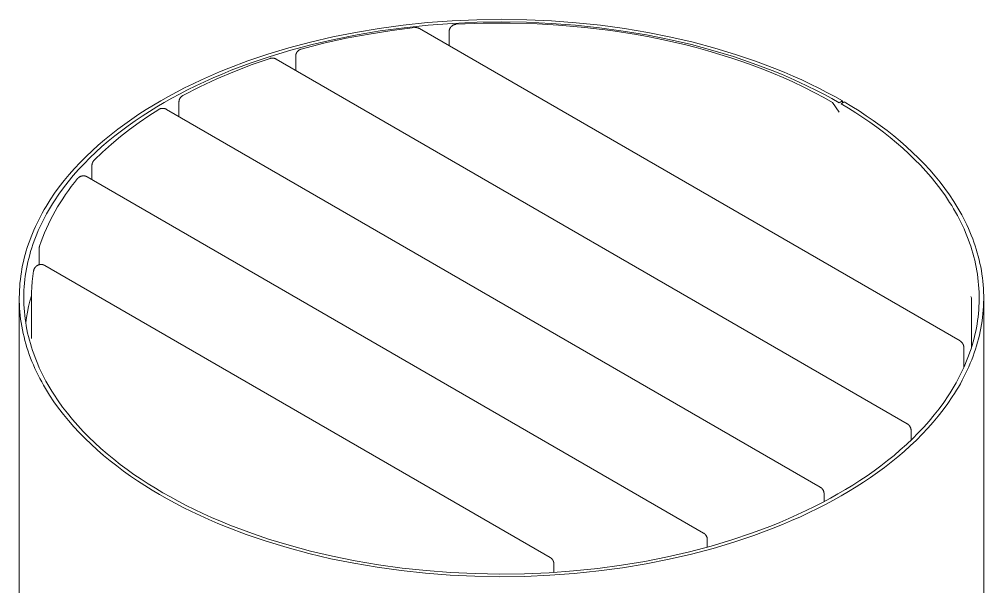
# Model space of a CAD drawing. Header units: millimetres. Extents: x -93 to 2210, y -85 to 1555.
# Drawn here: x 1570 to 2210, y 1133 to 1510 of the extents above; entities that cross this region are included whole.
import ezdxf

# ---------------------------------------------------------------- set-up
doc = ezdxf.new("R2010")
doc.units = ezdxf.units.MM
doc.layers.add('ZANO_R', color=7, linetype='Continuous', lineweight=0)

msp = doc.modelspace()

# ---------------------------------------------------------------- linework, layer by layer
at = {"layer": 'ZANO_R'}
for p, q in [((1809.1, 1503.56), (1824.99, 1505.72)), ((1809.86, 1501.88), (1825.61, 1504.02)), ((1817.61, 1502.2), (1832.86, 1504.08)), ((1824.99, 1505.72), (1841.15, 1507.41)), ((1825.61, 1504.02), (1841.61, 1505.7)), ((1832.86, 1504.08), (1833.03, 1504.1)), ((1833.03, 1504.1), (1833.2, 1504.11)), ((1833.2, 1504.11), (1833.36, 1504.11)), ((1833.36, 1504.11), (1833.53, 1504.11)), ((1833.53, 1504.11), (1833.69, 1504.11)), ((1833.69, 1504.11), (1833.86, 1504.09)), ((1833.86, 1504.09), (1834.03, 1504.08)), ((1834.03, 1504.08), (1834.19, 1504.05)), ((1834.19, 1504.05), (1834.35, 1504.02)), ((1834.35, 1504.02), (1834.52, 1503.99)), ((1841.15, 1507.41), (1857.49, 1508.63)), ((1841.61, 1505.7), (1857.8, 1506.91)), ((1856.23, 1503.87), (1856.32, 1504.01)), ((1856.32, 1504.01), (1856.42, 1504.15)), ((1856.42, 1504.15), (1856.52, 1504.29)), ((1856.52, 1504.29), (1856.62, 1504.42)), ((1856.62, 1504.42), (1856.73, 1504.55)), ((1856.73, 1504.55), (1856.84, 1504.68)), ((1856.84, 1504.68), (1856.96, 1504.8)), ((1856.96, 1504.8), (1857.08, 1504.92)), ((1857.08, 1504.92), (1857.2, 1505.04)), ((1857.2, 1505.04), (1857.33, 1505.15)), ((1857.33, 1505.15), (1857.46, 1505.25)), ((1857.46, 1505.25), (1857.6, 1505.35)), ((1857.49, 1508.63), (1873.97, 1509.36)), ((1857.6, 1505.35), (1857.73, 1505.45)), ((1857.73, 1505.45), (1857.88, 1505.54)), ((1857.8, 1506.91), (1874.12, 1507.63)), ((1857.88, 1505.54), (1858.02, 1505.63)), ((1858.02, 1505.63), (1858.17, 1505.71)), ((1858.17, 1505.71), (1858.31, 1505.78)), ((1858.31, 1505.78), (1858.47, 1505.86)), ((1858.47, 1505.86), (1858.62, 1505.92)), ((1858.62, 1505.92), (1858.77, 1505.98)), ((1858.77, 1505.98), (1858.93, 1506.04)), ((1858.93, 1506.04), (1859.09, 1506.09)), ((1859.09, 1506.09), (1859.25, 1506.13)), ((1859.25, 1506.13), (1859.41, 1506.17)), ((1859.41, 1506.17), (1859.58, 1506.21)), ((1859.58, 1506.21), (1859.74, 1506.24)), ((1859.74, 1506.24), (1859.91, 1506.26)), ((1859.91, 1506.26), (1860.07, 1506.28)), ((1860.07, 1506.28), (1860.24, 1506.29)), ((1860.24, 1506.29), (1878.1, 1506.99)), ((1873.97, 1509.36), (1890.51, 1509.6)), ((1874.12, 1507.63), (1890.51, 1507.87)), ((1878.1, 1506.99), (1895.99, 1507.1)), ((1890.51, 1509.6), (1907.05, 1509.35)), ((1890.51, 1507.87), (1906.9, 1507.62)), ((1895.99, 1507.1), (1913.87, 1506.62)), ((1906.9, 1507.62), (1923.22, 1506.88)), ((1907.05, 1509.35), (1923.53, 1508.6)), ((1913.87, 1506.62), (1928.14, 1505.79)), ((1923.22, 1506.88), (1939.41, 1505.66)), ((1923.53, 1508.6), (1939.87, 1507.37)), ((1928.14, 1505.79), (1945.63, 1504.26)), ((1939.41, 1505.66), (1955.4, 1503.97)), ((1939.87, 1507.37), (1956.02, 1505.67)), ((1945.63, 1504.26), (1962.88, 1502.16)), ((1956.02, 1505.67), (1971.91, 1503.49)), ((1763.5, 1494.48), (1778.3, 1497.92)), ((1778.3, 1497.92), (1793.52, 1500.95)), ((1779.35, 1496.3), (1794.42, 1499.3)), ((1787.32, 1497), (1802.42, 1499.84)), ((1793.52, 1500.95), (1809.1, 1503.56)), ((1794.42, 1499.3), (1809.86, 1501.88)), ((1802.42, 1499.84), (1817.61, 1502.2)), ((1834.52, 1503.99), (1834.68, 1503.95)), ((1834.68, 1503.95), (1834.84, 1503.9)), ((1834.84, 1503.9), (1835, 1503.85)), ((1835, 1503.85), (1835.15, 1503.8)), ((1835.15, 1503.8), (1835.31, 1503.74)), ((1835.31, 1503.74), (1835.46, 1503.67)), ((1835.46, 1503.67), (1835.61, 1503.6)), ((1835.61, 1503.6), (1835.76, 1503.52)), ((1835.76, 1503.52), (1835.91, 1503.44)), ((1835.91, 1503.44), (2194.57, 1296.37)), ((1855.52, 1501.47), (1855.53, 1501.64)), ((1855.52, 1501.3), (1855.52, 1501.47)), ((1855.52, 1492.12), (1855.52, 1501.3)), ((1855.53, 1501.64), (1855.55, 1501.8)), ((1855.55, 1501.8), (1855.57, 1501.97)), ((1855.57, 1501.97), (1855.59, 1502.14)), ((1855.59, 1502.14), (1855.62, 1502.3)), ((1855.62, 1502.3), (1855.66, 1502.47)), ((1855.66, 1502.47), (1855.7, 1502.63)), ((1855.7, 1502.63), (1855.75, 1502.79)), ((1855.75, 1502.79), (1855.8, 1502.95)), ((1855.8, 1502.95), (1855.86, 1503.11)), ((1855.86, 1503.11), (1855.93, 1503.27)), ((1855.93, 1503.27), (1855.99, 1503.42)), ((1855.99, 1503.42), (1856.07, 1503.58)), ((1856.07, 1503.58), (1856.15, 1503.72)), ((1856.15, 1503.72), (1856.23, 1503.87)), ((1955.4, 1503.97), (1971.14, 1501.82)), ((1962.88, 1502.16), (1979.9, 1499.49)), ((1971.14, 1501.82), (1986.57, 1499.23)), ((1971.91, 1503.49), (1987.48, 1500.88)), ((1979.9, 1499.49), (1988.3, 1497.95)), ((1986.57, 1499.23), (2001.64, 1496.21)), ((1987.48, 1500.88), (2002.69, 1497.83)), ((1988.3, 1497.95), (1996.66, 1496.27)), ((2002.69, 1497.83), (2017.48, 1494.39)), ((1749.17, 1490.66), (1763.5, 1494.48)), ((1750.49, 1489.11), (1764.69, 1492.89)), ((1757.42, 1489.89), (1772.31, 1493.68)), ((1764.69, 1492.89), (1779.35, 1496.3)), ((1772.31, 1493.68), (1787.32, 1497)), ((1996.66, 1496.27), (2011.71, 1492.83)), ((2001.64, 1496.21), (2016.29, 1492.8)), ((2011.71, 1492.83), (2019.49, 1490.85)), ((2016.29, 1492.8), (2030.48, 1489)), ((2017.48, 1494.39), (2031.81, 1490.56)), ((1722.03, 1482), (1735.33, 1486.49)), ((1723.61, 1480.52), (1736.78, 1484.98)), ((1735.33, 1486.49), (1749.17, 1490.66)), ((1736.78, 1484.98), (1750.49, 1489.11)), ((1753.74, 1485.24), (1753.75, 1485.4)), ((1753.74, 1485.07), (1753.74, 1485.24)), ((1753.74, 1475.76), (1753.74, 1485.07)), ((1753.75, 1485.4), (1753.77, 1485.57)), ((1753.77, 1485.57), (1753.79, 1485.74)), ((1753.79, 1485.74), (1753.81, 1485.91)), ((1753.81, 1485.91), (1753.84, 1486.07)), ((1753.84, 1486.07), (1753.88, 1486.24)), ((1753.88, 1486.24), (1753.92, 1486.4)), ((1753.92, 1486.4), (1753.97, 1486.56)), ((1753.97, 1486.56), (1754.02, 1486.72)), ((1754.02, 1486.72), (1754.08, 1486.88)), ((1754.08, 1486.88), (1754.15, 1487.04)), ((1754.15, 1487.04), (1754.22, 1487.19)), ((1754.22, 1487.19), (1754.29, 1487.34)), ((1754.29, 1487.34), (1754.37, 1487.49)), ((1754.37, 1487.49), (1754.45, 1487.64)), ((1754.45, 1487.64), (1754.54, 1487.78)), ((1754.54, 1487.78), (1754.64, 1487.92)), ((1754.64, 1487.92), (1754.74, 1488.06)), ((1754.74, 1488.06), (1754.84, 1488.19)), ((1754.84, 1488.19), (1754.95, 1488.32)), ((1754.95, 1488.32), (1755.06, 1488.45)), ((1755.06, 1488.45), (1755.18, 1488.57)), ((1755.18, 1488.57), (1755.3, 1488.69)), ((1755.3, 1488.69), (1755.42, 1488.81)), ((1755.42, 1488.81), (1755.55, 1488.92)), ((1755.55, 1488.92), (1755.68, 1489.02)), ((1755.68, 1489.02), (1755.82, 1489.12)), ((1755.82, 1489.12), (1755.96, 1489.22)), ((1755.96, 1489.22), (1756.1, 1489.31)), ((1756.1, 1489.31), (1756.24, 1489.4)), ((1756.24, 1489.4), (1756.38, 1489.47)), ((1756.38, 1489.47), (1756.52, 1489.55)), ((1756.52, 1489.55), (1756.67, 1489.62)), ((1756.67, 1489.62), (1756.82, 1489.68)), ((1756.82, 1489.68), (1756.96, 1489.74)), ((1756.96, 1489.74), (1757.11, 1489.79)), ((1757.11, 1489.79), (1757.27, 1489.84)), ((1757.27, 1489.84), (1757.42, 1489.89)), ((2019.49, 1490.85), (2027.24, 1488.72)), ((2027.24, 1488.72), (2035.2, 1486.38)), ((2030.48, 1489), (2044.18, 1484.86)), ((2031.81, 1490.56), (2045.64, 1486.38)), ((2035.2, 1486.38), (2043.11, 1483.88)), ((2044.18, 1484.86), (2057.35, 1480.4)), ((2045.64, 1486.38), (2058.93, 1481.87)), ((1709.29, 1477.2), (1722.03, 1482)), ((1710.99, 1475.78), (1723.61, 1480.52)), ((1713.08, 1475.05), (1724.83, 1479.56)), ((1724.83, 1479.56), (1736.73, 1483.66)), ((1736.73, 1483.66), (1736.89, 1483.71)), ((1736.89, 1483.71), (1737.05, 1483.75)), ((1737.05, 1483.75), (1737.22, 1483.79)), ((1737.22, 1483.79), (1737.38, 1483.82)), ((1737.38, 1483.82), (1737.55, 1483.85)), ((1737.55, 1483.85), (1737.72, 1483.88)), ((1737.72, 1483.88), (1737.88, 1483.89)), ((1737.88, 1483.89), (1738.05, 1483.9)), ((1738.05, 1483.9), (1738.22, 1483.91)), ((1738.22, 1483.91), (1738.39, 1483.91)), ((1738.39, 1483.91), (1738.56, 1483.9)), ((1738.56, 1483.9), (1738.72, 1483.89)), ((1738.72, 1483.89), (1738.89, 1483.87)), ((1738.89, 1483.87), (1739.06, 1483.85)), ((1739.06, 1483.85), (1739.22, 1483.82)), ((1739.22, 1483.82), (1739.39, 1483.79)), ((1739.39, 1483.79), (1739.55, 1483.75)), ((1739.55, 1483.75), (1739.71, 1483.7)), ((1739.71, 1483.7), (1739.88, 1483.65)), ((1739.88, 1483.65), (1740.03, 1483.6)), ((1740.03, 1483.6), (1740.19, 1483.54)), ((1740.19, 1483.54), (1740.35, 1483.47)), ((1740.35, 1483.47), (1740.5, 1483.4)), ((1740.5, 1483.4), (1740.65, 1483.32)), ((1740.65, 1483.32), (1740.8, 1483.24)), ((1740.8, 1483.24), (2159.57, 1241.46)), ((2043.11, 1483.88), (2049.87, 1481.61)), ((2049.87, 1481.61), (2056.58, 1479.21)), ((2056.58, 1479.21), (2063.77, 1476.5)), ((2057.35, 1480.4), (2069.96, 1475.64)), ((2058.93, 1481.87), (2071.66, 1477.07)), ((1691.28, 1469.52), (1697.13, 1472.15)), ((1697.13, 1472.15), (1703.14, 1474.71)), ((1698.94, 1470.76), (1704.89, 1473.3)), ((1701.5, 1470.13), (1713.08, 1475.05)), ((1703.14, 1474.71), (1709.29, 1477.2)), ((1704.89, 1473.3), (1710.99, 1475.78)), ((2063.77, 1476.5), (2070.89, 1473.64)), ((2069.96, 1475.64), (2076.05, 1473.16)), ((2070.89, 1473.64), (2077.29, 1470.92)), ((2071.66, 1477.07), (2077.8, 1474.56)), ((2076.05, 1473.16), (2081.99, 1470.62)), ((2077.8, 1474.56), (2083.8, 1472)), ((1680.03, 1464.12), (1685.58, 1466.85)), ((1685.58, 1466.85), (1691.28, 1469.52)), ((1687.5, 1465.52), (1693.15, 1468.17)), ((1690.09, 1464.81), (1701.5, 1470.13)), ((1693.15, 1468.17), (1698.94, 1470.76)), ((2077.29, 1470.92), (2083.64, 1468.08)), ((2081.99, 1470.62), (2087.78, 1468.02)), ((2083.64, 1468.08), (2091, 1464.59)), ((2083.8, 1472), (2089.65, 1469.37)), ((2087.78, 1468.02), (2093.42, 1465.36)), ((2089.65, 1469.37), (2095.34, 1466.69)), ((2095.34, 1466.69), (2100.88, 1463.96)), ((1669.4, 1458.52), (1674.64, 1461.34)), ((1671.48, 1457.27), (1676.66, 1460.06)), ((1674.64, 1461.34), (1680.03, 1464.12)), ((1676.66, 1460.06), (1682, 1462.81)), ((1678.88, 1459.1), (1690.09, 1464.81)), ((1682, 1462.81), (1687.5, 1465.52)), ((2091, 1464.59), (2098.27, 1460.92)), ((2093.42, 1465.36), (2098.91, 1462.66)), ((2098.27, 1460.92), (2104.11, 1457.8)), ((2098.91, 1462.66), (2104.24, 1459.9)), ((2100.88, 1463.96), (2106.27, 1461.18)), ((2104.24, 1459.9), (2109.43, 1457.1)), ((2106.27, 1461.18), (2111.5, 1458.36)), ((1659.35, 1452.74), (1664.32, 1455.66)), ((1661.52, 1451.54), (1666.44, 1454.44)), ((1664.32, 1455.66), (1669.4, 1458.52)), ((1666.44, 1454.44), (1671.48, 1457.27)), ((1676.24, 1454.69), (1676.25, 1454.86)), ((1676.24, 1445.14), (1676.24, 1454.69)), ((1676.25, 1454.86), (1676.26, 1455.03)), ((1676.26, 1455.03), (1676.27, 1455.2)), ((1676.27, 1455.2), (1676.29, 1455.37)), ((1676.29, 1455.37), (1676.32, 1455.53)), ((1676.32, 1455.53), (1676.35, 1455.7)), ((1676.35, 1455.7), (1676.38, 1455.86)), ((1676.38, 1455.86), (1676.43, 1456.03)), ((1676.43, 1456.03), (1676.47, 1456.19)), ((1676.47, 1456.19), (1676.53, 1456.35)), ((1676.53, 1456.35), (1676.59, 1456.51)), ((1676.59, 1456.51), (1676.65, 1456.66)), ((1676.65, 1456.66), (1676.72, 1456.82)), ((1676.72, 1456.82), (1676.79, 1456.97)), ((1676.79, 1456.97), (1676.87, 1457.12)), ((1676.87, 1457.12), (1676.96, 1457.26)), ((1676.96, 1457.26), (1677.05, 1457.41)), ((1677.05, 1457.41), (1677.14, 1457.55)), ((1677.14, 1457.55), (1677.24, 1457.69)), ((1677.24, 1457.69), (1677.34, 1457.82)), ((1677.34, 1457.82), (1677.45, 1457.95)), ((1677.45, 1457.95), (1677.56, 1458.08)), ((1677.56, 1458.08), (1677.68, 1458.2)), ((1677.68, 1458.2), (1677.8, 1458.32)), ((1677.8, 1458.32), (1677.92, 1458.43)), ((1677.92, 1458.43), (1678.05, 1458.54)), ((1678.05, 1458.54), (1678.18, 1458.65)), ((1678.18, 1458.65), (1678.32, 1458.75)), ((1678.32, 1458.75), (1678.46, 1458.84)), ((1678.46, 1458.84), (1678.6, 1458.94)), ((1678.6, 1458.94), (1678.74, 1459.02)), ((1678.74, 1459.02), (1678.88, 1459.1)), ((2104.11, 1457.8), (2109.88, 1454.55)), ((2109.43, 1457.1), (2114.45, 1454.27)), ((2109.88, 1454.55), (2114.45, 1448.14)), ((2111.5, 1458.36), (2116.57, 1455.49)), ((2114.45, 1454.27), (2116.57, 1455.49)), ((2117.76, 1454.81), (2115.62, 1453.59)), ((2115.62, 1453.59), (2120.51, 1450.67)), ((2116.57, 1455.49), (2116.57, 1454.13)), ((2117.76, 1454.81), (2122.69, 1451.86)), ((1644.89, 1443.42), (1649.63, 1446.61)), ((1649.63, 1446.61), (1654.45, 1449.72)), ((1651.89, 1445.47), (1656.66, 1448.55)), ((1654.45, 1449.72), (1659.35, 1452.74)), ((1656.24, 1445.66), (1662.84, 1449.83)), ((1656.66, 1448.55), (1661.52, 1451.54)), ((1662.84, 1449.83), (1662.97, 1449.92)), ((1662.97, 1449.92), (1663.12, 1450)), ((1663.12, 1450), (1663.27, 1450.07)), ((1663.27, 1450.07), (1663.42, 1450.15)), ((1663.42, 1450.15), (1663.58, 1450.21)), ((1663.58, 1450.21), (1663.74, 1450.27)), ((1663.74, 1450.27), (1663.89, 1450.33)), ((1663.89, 1450.33), (1664.06, 1450.38)), ((1664.06, 1450.38), (1664.22, 1450.43)), ((1664.22, 1450.43), (1664.38, 1450.47)), ((1664.38, 1450.47), (1664.55, 1450.5)), ((1664.55, 1450.5), (1664.71, 1450.53)), ((1664.71, 1450.53), (1664.88, 1450.55)), ((1664.88, 1450.55), (1665.05, 1450.57)), ((1665.05, 1450.57), (1665.22, 1450.58)), ((1665.22, 1450.58), (1665.39, 1450.58)), ((1665.39, 1450.58), (1665.56, 1450.58)), ((1665.56, 1450.58), (1665.73, 1450.58)), ((1665.73, 1450.58), (1665.89, 1450.57)), ((1665.89, 1450.57), (1666.06, 1450.55)), ((1666.06, 1450.55), (1666.23, 1450.53)), ((1666.23, 1450.53), (1666.4, 1450.5)), ((1666.4, 1450.5), (1666.56, 1450.47)), ((1666.56, 1450.47), (1666.73, 1450.43)), ((1666.73, 1450.43), (1666.89, 1450.38)), ((1666.89, 1450.38), (1667.05, 1450.33)), ((1667.05, 1450.33), (1667.21, 1450.27)), ((1667.21, 1450.27), (1667.37, 1450.21)), ((1667.37, 1450.21), (1667.52, 1450.15)), ((1667.52, 1450.15), (1667.67, 1450.07)), ((1667.67, 1450.07), (1667.82, 1450)), ((1667.82, 1450), (1667.97, 1449.92)), ((1667.97, 1449.92), (2101.86, 1199.41)), ((2120.51, 1450.67), (2125.33, 1447.66)), ((2122.69, 1451.86), (2127.56, 1448.83)), ((2125.33, 1447.66), (2130.08, 1444.57)), ((2127.56, 1448.83), (2132.35, 1445.7)), ((1635.69, 1436.76), (1640.24, 1440.13)), ((1640.24, 1440.13), (1644.89, 1443.42)), ((1642.59, 1439.05), (1647.19, 1442.31)), ((1643.5, 1436.65), (1649.8, 1441.26)), ((1647.19, 1442.31), (1651.89, 1445.47)), ((1649.8, 1441.26), (1656.24, 1445.66)), ((2130.08, 1444.57), (2134.74, 1441.39)), ((2132.35, 1445.7), (2137.05, 1442.49)), ((2134.74, 1441.39), (2139.31, 1438.11)), ((2137.05, 1442.49), (2141.66, 1439.19)), ((1631.24, 1433.3), (1635.69, 1436.76)), ((1633.66, 1432.29), (1638.07, 1435.71)), ((1637.36, 1431.83), (1643.5, 1436.65)), ((1638.07, 1435.71), (1642.59, 1439.05)), ((2139.31, 1438.11), (2143.78, 1434.76)), ((2141.66, 1439.19), (2146.18, 1435.8)), ((2143.78, 1434.76), (2148.15, 1431.31)), ((2146.18, 1435.8), (2150.59, 1432.32)), ((1622.66, 1426.13), (1626.89, 1429.76)), ((1625.17, 1425.18), (1629.36, 1428.77)), ((1626.89, 1429.76), (1631.24, 1433.3)), ((1629.36, 1428.77), (1633.66, 1432.29)), ((1631.39, 1426.8), (1637.36, 1431.83)), ((2148.15, 1431.31), (2152.41, 1427.79)), ((2150.59, 1432.32), (2154.89, 1428.76)), ((2152.41, 1427.79), (2156.56, 1424.17)), ((2154.89, 1428.76), (2159.08, 1425.11)), ((1614.58, 1418.62), (1618.56, 1422.41)), ((1617.16, 1417.74), (1621.11, 1421.5)), ((1618.56, 1422.41), (1622.66, 1426.13)), ((1619.97, 1416.16), (1625.59, 1421.58)), ((1621.11, 1421.5), (1625.17, 1425.18)), ((1625.59, 1421.58), (1631.39, 1426.8)), ((2156.56, 1424.17), (2160.59, 1420.48)), ((2159.08, 1425.11), (2163.14, 1421.39)), ((2163.14, 1421.39), (2167.08, 1417.58)), ((1607.03, 1410.79), (1610.74, 1414.75)), ((1610.74, 1414.75), (1614.58, 1418.62)), ((1613.36, 1413.9), (1617.16, 1417.74)), ((1618.81, 1414.31), (1618.87, 1414.47)), ((1618.87, 1414.47), (1618.93, 1414.63)), ((1618.93, 1414.63), (1619, 1414.78)), ((1619, 1414.78), (1619.08, 1414.93)), ((1619.08, 1414.93), (1619.16, 1415.08)), ((1619.16, 1415.08), (1619.24, 1415.23)), ((1619.24, 1415.23), (1619.33, 1415.37)), ((1619.33, 1415.37), (1619.43, 1415.51)), ((1619.43, 1415.51), (1619.53, 1415.65)), ((1619.53, 1415.65), (1619.63, 1415.78)), ((1619.63, 1415.78), (1619.74, 1415.91)), ((1619.74, 1415.91), (1619.85, 1416.04)), ((1619.85, 1416.04), (1619.97, 1416.16)), ((2160.59, 1420.48), (2164.48, 1416.71)), ((2164.48, 1416.71), (2168.25, 1412.85)), ((2167.08, 1417.58), (2170.88, 1413.69)), ((1603.48, 1406.77), (1607.03, 1410.79)), ((1606.16, 1406), (1609.69, 1409.99)), ((1609.69, 1409.99), (1613.36, 1413.9)), ((1618.53, 1412.82), (1618.54, 1412.99)), ((1618.53, 1412.65), (1618.53, 1412.82)), ((1618.53, 1403.34), (1618.53, 1412.65)), ((1618.54, 1412.99), (1618.55, 1413.15)), ((1618.55, 1413.15), (1618.57, 1413.32)), ((1618.57, 1413.32), (1618.6, 1413.49)), ((1618.6, 1413.49), (1618.63, 1413.66)), ((1618.63, 1413.66), (1618.67, 1413.82)), ((1618.67, 1413.82), (1618.71, 1413.99)), ((1618.71, 1413.99), (1618.76, 1414.15)), ((1618.76, 1414.15), (1618.81, 1414.31)), ((2168.25, 1412.85), (2171.87, 1408.93)), ((2170.88, 1413.69), (2174.54, 1409.72)), ((2171.87, 1408.93), (2175.35, 1404.93)), ((2174.54, 1409.72), (2178.05, 1405.68)), ((1596.83, 1398.5), (1600.07, 1402.67)), ((1599.58, 1397.81), (1602.79, 1401.94)), ((1600.07, 1402.67), (1603.48, 1406.77)), ((1602.79, 1401.94), (1606.16, 1406)), ((1606.88, 1401.39), (1609, 1404.02)), ((1609, 1404.02), (1609.1, 1404.14)), ((1609.1, 1404.14), (1609.21, 1404.26)), ((1609.21, 1404.26), (1609.33, 1404.38)), ((1609.33, 1404.38), (1609.45, 1404.49)), ((1609.45, 1404.49), (1609.57, 1404.6)), ((1609.57, 1404.6), (1609.69, 1404.71)), ((1609.69, 1404.71), (1609.82, 1404.81)), ((1609.82, 1404.81), (1609.95, 1404.91)), ((1609.95, 1404.91), (1610.08, 1405)), ((1610.08, 1405), (1610.22, 1405.09)), ((1610.22, 1405.09), (1610.36, 1405.17)), ((1610.36, 1405.17), (1610.51, 1405.25)), ((1610.51, 1405.25), (1610.66, 1405.33)), ((1610.66, 1405.33), (1610.81, 1405.4)), ((1610.81, 1405.4), (1610.97, 1405.47)), ((1610.97, 1405.47), (1611.12, 1405.53)), ((1611.12, 1405.53), (1611.28, 1405.59)), ((1611.28, 1405.59), (1611.45, 1405.64)), ((1611.45, 1405.64), (1611.61, 1405.68)), ((1611.61, 1405.68), (1611.77, 1405.72)), ((1611.77, 1405.72), (1611.94, 1405.76)), ((1611.94, 1405.76), (1612.1, 1405.79)), ((1612.1, 1405.79), (1612.27, 1405.81)), ((1612.27, 1405.81), (1612.44, 1405.82)), ((1612.44, 1405.82), (1612.61, 1405.84)), ((1612.61, 1405.84), (1612.78, 1405.84)), ((1612.78, 1405.84), (1612.95, 1405.84)), ((1612.95, 1405.84), (1613.11, 1405.84)), ((1613.11, 1405.84), (1613.28, 1405.82)), ((1613.28, 1405.82), (1613.45, 1405.81)), ((1613.45, 1405.81), (1613.62, 1405.79)), ((1613.62, 1405.79), (1613.78, 1405.76)), ((1613.78, 1405.76), (1613.95, 1405.72)), ((1613.95, 1405.72), (1614.11, 1405.68)), ((1614.11, 1405.68), (1614.28, 1405.64)), ((1614.28, 1405.64), (1614.44, 1405.59)), ((1614.44, 1405.59), (1614.6, 1405.53)), ((1614.6, 1405.53), (1614.75, 1405.47)), ((1614.75, 1405.47), (1614.91, 1405.4)), ((1614.91, 1405.4), (1615.06, 1405.33)), ((1615.06, 1405.33), (1615.21, 1405.25)), ((1615.21, 1405.25), (1615.36, 1405.17)), ((1615.36, 1405.17), (2024.36, 1169.04)), ((2175.35, 1404.93), (2178.68, 1400.85)), ((2178.05, 1405.68), (2181.41, 1401.57)), ((1593.75, 1394.27), (1596.83, 1398.5)), ((1596.53, 1393.62), (1599.58, 1397.81)), ((1600.95, 1393.37), (1602.86, 1396.07)), ((1602.86, 1396.07), (1604.83, 1398.74)), ((1604.83, 1398.74), (1606.88, 1401.39)), ((2178.68, 1400.85), (2181.84, 1396.71)), ((2181.41, 1401.57), (2184.6, 1397.39)), ((2181.84, 1396.71), (2184.85, 1392.5)), ((2184.6, 1397.39), (2187.64, 1393.14)), ((1589.44, 1387.79), (1590.83, 1389.97)), ((1590.83, 1389.97), (1593.75, 1394.27)), ((1592.26, 1387.2), (1593.64, 1389.36)), ((1593.64, 1389.36), (1596.53, 1393.62)), ((1597.37, 1387.94), (1599.12, 1390.66)), ((1599.12, 1390.66), (1600.95, 1393.37)), ((2184.85, 1392.5), (2187.68, 1388.23)), ((2187.64, 1393.14), (2190.5, 1388.83)), ((2190.5, 1388.83), (2191.86, 1386.66)), ((1585.54, 1381.19), (1586.8, 1383.41)), ((1586.8, 1383.41), (1588.1, 1385.61)), ((1588.1, 1385.61), (1589.44, 1387.79)), ((1588.4, 1380.66), (1589.64, 1382.86)), ((1589.64, 1382.86), (1590.93, 1385.04)), ((1590.93, 1385.04), (1592.26, 1387.2)), ((1592.51, 1379.59), (1594.07, 1382.43)), ((1594.07, 1382.43), (1595.68, 1385.19)), ((1595.68, 1385.19), (1597.37, 1387.94)), ((2187.68, 1388.23), (2189.04, 1386.08)), ((2189.04, 1386.08), (2190.35, 1383.9)), ((2190.35, 1383.9), (2191.61, 1381.72)), ((2191.86, 1386.66), (2193.19, 1384.46)), ((2193.19, 1384.46), (2194.46, 1382.26)), ((1582.06, 1374.47), (1583.17, 1376.72)), ((1583.17, 1376.72), (1584.33, 1378.96)), ((1584.33, 1378.96), (1585.54, 1381.19)), ((1584.95, 1374), (1586.05, 1376.23)), ((1586.05, 1376.23), (1587.2, 1378.45)), ((1587.2, 1378.45), (1588.4, 1380.66)), ((1589.61, 1373.86), (1591.02, 1376.73)), ((1591.02, 1376.73), (1592.51, 1379.59)), ((2191.61, 1381.72), (2192.83, 1379.52)), ((2192.83, 1379.52), (2194, 1377.31)), ((2194, 1377.31), (2195.13, 1375.08)), ((2194.46, 1382.26), (2195.69, 1380.04)), ((2195.69, 1380.04), (2196.88, 1377.8)), ((2196.88, 1377.8), (2198.01, 1375.56)), ((1579, 1367.64), (1579.97, 1369.92)), ((1579.97, 1369.92), (1580.99, 1372.2)), ((1580.99, 1372.2), (1582.06, 1374.47)), ((1582.88, 1369.5), (1583.89, 1371.76)), ((1583.89, 1371.76), (1584.95, 1374)), ((1587.04, 1368.07), (1588.28, 1370.97)), ((1588.28, 1370.97), (1589.61, 1373.86)), ((2195.13, 1375.08), (2196.21, 1372.85)), ((2196.21, 1372.85), (2197.24, 1370.6)), ((2197.24, 1370.6), (2198.22, 1368.34)), ((2198.01, 1375.56), (2199.1, 1373.3)), ((2199.1, 1373.3), (2200.14, 1371.03)), ((2200.14, 1371.03), (2201.14, 1368.75)), ((1577.21, 1363.03), (1578.08, 1365.34)), ((1578.08, 1365.34), (1579, 1367.64)), ((1580.14, 1362.67), (1581.01, 1364.96)), ((1581.01, 1364.96), (1581.92, 1367.23)), ((1581.92, 1367.23), (1582.88, 1369.5)), ((1584.78, 1362.23), (1585.87, 1365.16)), ((1585.87, 1365.16), (1587.04, 1368.07)), ((2198.22, 1368.34), (2199.16, 1366.07)), ((2199.16, 1366.07), (2200.04, 1363.79)), ((2200.04, 1363.79), (2200.88, 1361.5)), ((2201.14, 1368.75), (2202.08, 1366.46)), ((2202.08, 1366.46), (2202.98, 1364.16)), ((2202.98, 1364.16), (2203.82, 1361.85)), ((1574.9, 1356.05), (1575.62, 1358.39)), ((1575.62, 1358.39), (1576.39, 1360.71)), ((1576.39, 1360.71), (1577.21, 1363.03)), ((1577.85, 1355.76), (1578.57, 1358.07)), ((1578.57, 1358.07), (1579.33, 1360.38)), ((1579.33, 1360.38), (1580.14, 1362.67)), ((1583.53, 1357.89), (1583.54, 1358.05)), ((1583.53, 1357.74), (1583.53, 1357.89)), ((1583.53, 1346.93), (1583.53, 1357.74)), ((1583.54, 1358.05), (1583.55, 1358.21)), ((1583.55, 1358.21), (1583.57, 1358.37)), ((1583.57, 1358.37), (1583.59, 1358.52)), ((1583.59, 1358.52), (1583.62, 1358.68)), ((1583.62, 1358.68), (1583.65, 1358.83)), ((1583.65, 1358.83), (1583.69, 1358.99)), ((1583.69, 1358.99), (1583.73, 1359.14)), ((1583.73, 1359.14), (1583.78, 1359.29)), ((1583.78, 1359.29), (1584.78, 1362.23)), ((2200.88, 1361.5), (2201.67, 1359.2)), ((2201.67, 1359.2), (2202.41, 1356.89)), ((2202.41, 1356.89), (2203.09, 1354.58)), ((2203.82, 1361.85), (2204.61, 1359.53)), ((2204.61, 1359.53), (2205.36, 1357.2)), ((2205.36, 1357.2), (2206.05, 1354.86)), ((1573.05, 1349), (1573.61, 1351.36)), ((1573.61, 1351.36), (1574.23, 1353.71)), ((1574.23, 1353.71), (1574.9, 1356.05)), ((1576.02, 1348.78), (1576.58, 1351.11)), ((1576.58, 1351.11), (1577.19, 1353.44)), ((1577.19, 1353.44), (1577.85, 1355.76)), ((2203.09, 1354.58), (2203.73, 1352.25)), ((2203.73, 1352.25), (2204.31, 1349.93)), ((2206.05, 1354.86), (2206.69, 1352.51)), ((2206.69, 1352.51), (2207.28, 1350.16)), ((1571.67, 1341.9), (1572.07, 1344.28)), ((1572.07, 1344.28), (1572.53, 1346.64)), ((1572.53, 1346.64), (1573.05, 1349)), ((1574.65, 1341.74), (1575.06, 1344.09)), ((1575.06, 1344.09), (1575.51, 1346.44)), ((1575.51, 1346.44), (1576.02, 1348.78)), ((1580.09, 1343.89), (1580.15, 1344.05)), ((1580.15, 1344.05), (1580.22, 1344.2)), ((1580.22, 1344.2), (1580.29, 1344.35)), ((1580.29, 1344.35), (1580.37, 1344.5)), ((1580.37, 1344.5), (1580.46, 1344.65)), ((1580.46, 1344.65), (1580.55, 1344.79)), ((1580.55, 1344.79), (1580.64, 1344.93)), ((1580.64, 1344.93), (1580.74, 1345.07)), ((1580.74, 1345.07), (1580.84, 1345.21)), ((1580.84, 1345.21), (1580.95, 1345.34)), ((1580.95, 1345.34), (1581.07, 1345.46)), ((1581.07, 1345.46), (1581.18, 1345.58)), ((1581.18, 1345.58), (1581.3, 1345.7)), ((1581.3, 1345.7), (1581.43, 1345.82)), ((1581.43, 1345.82), (1581.56, 1345.93)), ((1581.56, 1345.93), (1581.69, 1346.03)), ((1581.69, 1346.03), (1581.82, 1346.14)), ((1581.82, 1346.14), (1581.96, 1346.23)), ((1581.96, 1346.23), (1582.1, 1346.32)), ((1582.1, 1346.32), (1582.25, 1346.41)), ((1582.25, 1346.41), (1582.4, 1346.49)), ((1582.4, 1346.49), (1582.55, 1346.57)), ((1582.55, 1346.57), (1582.7, 1346.64)), ((1582.7, 1346.64), (1582.85, 1346.71)), ((1582.85, 1346.71), (1583.01, 1346.77)), ((1583.01, 1346.77), (1583.17, 1346.83)), ((1583.17, 1346.83), (1583.33, 1346.88)), ((1583.33, 1346.88), (1583.5, 1346.92)), ((1583.5, 1346.92), (1583.66, 1346.96)), ((1583.66, 1346.96), (1583.82, 1346.99)), ((1583.82, 1346.99), (1583.99, 1347.02)), ((1583.99, 1347.02), (1584.16, 1347.05)), ((1584.16, 1347.05), (1584.33, 1347.06)), ((1584.33, 1347.06), (1584.5, 1347.07)), ((1584.5, 1347.07), (1584.66, 1347.08)), ((1584.66, 1347.08), (1584.83, 1347.08)), ((1584.83, 1347.08), (1585, 1347.07)), ((1585, 1347.07), (1585.17, 1347.06)), ((1585.17, 1347.06), (1585.34, 1347.05)), ((1585.34, 1347.05), (1585.51, 1347.02)), ((1585.51, 1347.02), (1585.67, 1346.99)), ((1585.67, 1346.99), (1585.84, 1346.96)), ((1585.84, 1346.96), (1586, 1346.92)), ((1586, 1346.92), (1586.16, 1346.88)), ((1586.16, 1346.88), (1586.33, 1346.83)), ((1586.33, 1346.83), (1586.49, 1346.77)), ((1586.49, 1346.77), (1586.64, 1346.71)), ((1586.64, 1346.71), (1586.8, 1346.64)), ((1586.8, 1346.64), (1586.95, 1346.57)), ((1586.95, 1346.57), (1587.1, 1346.49)), ((1587.1, 1346.49), (1587.25, 1346.41)), ((1587.25, 1346.41), (1922.58, 1152.81)), ((2204.31, 1349.93), (2204.84, 1347.59)), ((2204.84, 1347.59), (2205.33, 1345.25)), ((2205.33, 1345.25), (2205.76, 1342.9)), ((2207.28, 1350.16), (2207.82, 1347.8)), ((2207.82, 1347.8), (2208.31, 1345.44)), ((2208.31, 1345.44), (2208.74, 1343.07)), ((1571.01, 1337.15), (1571.31, 1339.53)), ((1571.31, 1339.53), (1571.67, 1341.9)), ((1574, 1337.03), (1574.3, 1339.39)), ((1574.3, 1339.39), (1574.65, 1341.74)), ((1578.85, 1335.74), (1579.27, 1339.33)), ((1579.27, 1339.33), (1579.82, 1342.91)), ((1579.82, 1342.91), (1579.85, 1343.08)), ((1579.85, 1343.08), (1579.89, 1343.24)), ((1579.89, 1343.24), (1579.93, 1343.41)), ((1579.93, 1343.41), (1579.98, 1343.57)), ((1579.98, 1343.57), (1580.03, 1343.73)), ((1580.03, 1343.73), (1580.09, 1343.89)), ((2205.76, 1342.9), (2206.13, 1340.55)), ((2206.13, 1340.55), (2206.46, 1338.2)), ((2206.46, 1338.2), (2206.73, 1335.84)), ((2208.74, 1343.07), (2209.12, 1340.7)), ((2209.12, 1340.7), (2209.45, 1338.32)), ((2209.45, 1338.32), (2209.72, 1335.94)), ((1570.42, 1329.99), (1570.57, 1332.38)), ((1570.57, 1332.38), (1570.76, 1334.76)), ((1570.76, 1334.76), (1571.01, 1337.15)), ((1573.42, 1329.94), (1573.56, 1332.31)), ((1573.56, 1332.31), (1573.76, 1334.67)), ((1573.76, 1334.67), (1574, 1337.03)), ((1578.36, 1328.51), (1578.55, 1332.13)), ((1578.55, 1332.13), (1578.85, 1335.74)), ((2206.73, 1335.84), (2206.95, 1333.47)), ((2206.95, 1333.47), (2207.12, 1331.11)), ((2209.72, 1335.94), (2209.95, 1333.56)), ((2209.95, 1333.56), (2210.11, 1331.17)), ((1570.3, 1325.21), (1570.34, 1327.6)), ((1570.32, 1322.82), (1570.3, 1325.21)), ((1570.3, 1324.85), (1570.3, 1030.91)), ((1570.34, 1327.6), (1570.42, 1329.99)), ((1573.3, 1325.21), (1573.34, 1327.58)), ((1573.32, 1322.84), (1573.3, 1325.21)), ((1573.34, 1327.58), (1573.42, 1329.94)), ((1577.33, 1322.68), (1578.31, 1326.19)), ((1578.3, 1324.89), (1578.36, 1328.51)), ((1578.3, 1297.94), (1578.3, 1324.89)), ((2201.67, 1325.77), (2202.3, 1324.89)), ((2202.3, 1324.89), (2202.3, 1297.94)), ((2207.12, 1331.11), (2207.23, 1328.75)), ((2207.23, 1328.75), (2207.29, 1326.38)), ((2207.29, 1326.38), (2207.3, 1324.01)), ((2210.11, 1331.17), (2210.23, 1328.78)), ((2210.23, 1328.78), (2210.29, 1326.39)), ((2210.29, 1326.39), (2210.3, 1324)), ((2210.3, 1324.85), (2210.3, 1030.91)), ((1570.39, 1320.44), (1570.32, 1322.82)), ((1570.52, 1318.05), (1570.39, 1320.44)), ((1573.39, 1320.48), (1573.32, 1322.84)), ((1573.52, 1318.11), (1573.39, 1320.48)), ((1575.72, 1315.56), (1576.47, 1319.13)), ((1576.47, 1319.13), (1577.33, 1322.68)), ((2207.15, 1319.28), (2207, 1316.92)), ((2207.25, 1321.65), (2207.15, 1319.28)), ((2207.3, 1324.01), (2207.25, 1321.65)), ((2210.15, 1319.23), (2210, 1316.84)), ((2210.25, 1321.62), (2210.15, 1319.23)), ((2210.3, 1324), (2210.25, 1321.62)), ((1570.7, 1315.66), (1570.52, 1318.05)), ((1570.93, 1313.28), (1570.7, 1315.66)), ((1571.21, 1310.9), (1570.93, 1313.28)), ((1573.69, 1315.75), (1573.52, 1318.11)), ((1573.92, 1313.39), (1573.69, 1315.75)), ((1574.21, 1311.03), (1573.92, 1313.39)), ((1575.1, 1311.97), (1575.72, 1315.56)), ((2206.54, 1312.19), (2206.23, 1309.84)), ((2206.8, 1314.55), (2206.54, 1312.19)), ((2207, 1316.92), (2206.8, 1314.55)), ((2209.53, 1312.07), (2209.22, 1309.69)), ((2209.79, 1314.46), (2209.53, 1312.07)), ((2210, 1316.84), (2209.79, 1314.46)), ((1571.55, 1308.52), (1571.21, 1310.9)), ((1571.94, 1306.15), (1571.55, 1308.52)), ((1572.39, 1303.78), (1571.94, 1306.15)), ((1574.54, 1308.68), (1574.21, 1311.03)), ((1574.93, 1306.32), (1574.54, 1308.68)), ((1574.59, 1308.36), (1575.1, 1311.97)), ((1575.37, 1303.98), (1574.93, 1306.32)), ((2205.87, 1307.48), (2205.46, 1305.13)), ((2206.23, 1309.84), (2205.87, 1307.48)), ((2208.86, 1307.32), (2208.44, 1304.95)), ((2209.22, 1309.69), (2208.86, 1307.32)), ((1572.89, 1301.42), (1572.39, 1303.78)), ((1573.43, 1299.06), (1572.89, 1301.42)), ((1575.86, 1301.64), (1575.37, 1303.98)), ((1576.4, 1299.3), (1575.86, 1301.64)), ((1577, 1296.97), (1576.4, 1299.3)), ((2204.47, 1300.45), (2203.9, 1298.12)), ((2204.99, 1302.79), (2204.47, 1300.45)), ((2205.46, 1305.13), (2204.99, 1302.79)), ((2207.44, 1300.22), (2206.87, 1297.86)), ((2207.97, 1302.58), (2207.44, 1300.22)), ((2208.44, 1304.95), (2207.97, 1302.58)), ((1574.03, 1296.71), (1573.43, 1299.06)), ((1574.69, 1294.37), (1574.03, 1296.71)), ((1575.39, 1292.03), (1574.69, 1294.37)), ((1577.65, 1294.65), (1577, 1296.97)), ((1578.34, 1292.34), (1577.65, 1294.65)), ((2194.57, 1296.37), (2194.72, 1296.28)), ((2194.72, 1296.28), (2194.86, 1296.19)), ((2194.86, 1296.19), (2195, 1296.09)), ((2195, 1296.09), (2195.13, 1295.99)), ((2195.13, 1295.99), (2195.26, 1295.89)), ((2195.26, 1295.89), (2195.39, 1295.78)), ((2195.39, 1295.78), (2195.52, 1295.66)), ((2195.52, 1295.66), (2195.64, 1295.54)), ((2195.64, 1295.54), (2195.75, 1295.42)), ((2195.75, 1295.42), (2195.86, 1295.3)), ((2195.86, 1295.3), (2195.97, 1295.17)), ((2195.97, 1295.17), (2196.08, 1295.03)), ((2196.08, 1295.03), (2196.17, 1294.9)), ((2196.17, 1294.9), (2196.27, 1294.76)), ((2196.27, 1294.76), (2196.36, 1294.61)), ((2196.36, 1294.61), (2196.44, 1294.47)), ((2196.44, 1294.47), (2196.52, 1294.32)), ((2196.52, 1294.32), (2196.6, 1294.17)), ((2196.6, 1294.17), (2196.67, 1294.01)), ((2196.67, 1294.01), (2196.73, 1293.85)), ((2196.73, 1293.85), (2196.79, 1293.7)), ((2196.79, 1293.7), (2196.84, 1293.54)), ((2196.84, 1293.54), (2196.89, 1293.37)), ((2196.89, 1293.37), (2196.93, 1293.21)), ((2196.93, 1293.21), (2196.97, 1293.05)), ((2196.97, 1293.05), (2197, 1292.88)), ((2197, 1292.88), (2197.03, 1292.71)), ((2202.61, 1293.47), (2201.88, 1291.16)), ((2202.26, 1294.93), (2202.13, 1291.92)), ((2202.3, 1297.94), (2202.26, 1294.93)), ((2203.28, 1295.79), (2202.61, 1293.47)), ((2203.9, 1298.12), (2203.28, 1295.79)), ((2205.56, 1293.17), (2204.83, 1290.84)), ((2206.24, 1295.52), (2205.56, 1293.17)), ((2206.87, 1297.86), (2206.24, 1295.52)), ((1576.15, 1289.7), (1575.39, 1292.03)), ((1576.95, 1287.38), (1576.15, 1289.7)), ((1577.81, 1285.07), (1576.95, 1287.38)), ((1579.09, 1290.03), (1578.34, 1292.34)), ((1579.89, 1287.73), (1579.09, 1290.03)), ((1580.74, 1285.45), (1579.89, 1287.73)), ((2197.03, 1292.71), (2197.05, 1292.55)), ((2197.05, 1292.55), (2197.06, 1292.38)), ((2197.06, 1292.38), (2197.07, 1292.21)), ((2197.07, 1292.21), (2197.07, 1292.04)), ((2197.07, 1292.04), (2197.07, 1278.73)), ((2200.29, 1286.56), (2199.41, 1284.28)), ((2201.11, 1288.86), (2200.29, 1286.56)), ((2201.88, 1291.16), (2201.11, 1288.86)), ((2204.05, 1288.52), (2203.22, 1286.2)), ((2204.83, 1290.84), (2204.05, 1288.52)), ((1578.71, 1282.77), (1577.81, 1285.07)), ((1579.67, 1280.48), (1578.71, 1282.77)), ((1580.67, 1278.2), (1579.67, 1280.48)), ((1581.63, 1283.17), (1580.74, 1285.45)), ((1582.58, 1280.9), (1581.63, 1283.17)), ((1583.57, 1278.64), (1582.58, 1280.9)), ((2198.49, 1282), (2197.52, 1279.74)), ((2199.41, 1284.28), (2198.49, 1282)), ((2201.41, 1281.6), (2200.43, 1279.31)), ((2202.34, 1283.89), (2201.41, 1281.6)), ((2203.22, 1286.2), (2202.34, 1283.89)), ((1581.72, 1275.94), (1580.67, 1278.2)), ((1582.82, 1273.68), (1581.72, 1275.94)), ((1583.97, 1271.43), (1582.82, 1273.68)), ((1584.61, 1276.39), (1583.57, 1278.64)), ((1585.7, 1274.16), (1584.61, 1276.39)), ((1586.84, 1271.94), (1585.7, 1274.16)), ((2195.43, 1275.24), (2194.32, 1273.01)), ((2196.5, 1277.48), (2195.43, 1275.24)), ((2197.52, 1279.74), (2196.5, 1277.48)), ((2198.32, 1274.77), (2197.19, 1272.52)), ((2199.4, 1277.03), (2198.32, 1274.77)), ((2200.43, 1279.31), (2199.4, 1277.03)), ((1585.16, 1269.2), (1583.97, 1271.43)), ((1586.4, 1266.99), (1585.16, 1269.2)), ((1588.02, 1269.73), (1586.84, 1271.94)), ((1589.25, 1267.53), (1588.02, 1269.73)), ((1590.52, 1265.34), (1589.25, 1267.53)), ((2191.95, 1268.58), (2190.69, 1266.39)), ((2193.16, 1270.79), (2191.95, 1268.58)), ((2194.32, 1273.01), (2193.16, 1270.79)), ((2194.8, 1268.05), (2193.54, 1265.84)), ((2196.02, 1270.28), (2194.8, 1268.05)), ((2197.19, 1272.52), (2196.02, 1270.28)), ((1587.69, 1264.78), (1586.4, 1266.99)), ((1589.02, 1262.59), (1587.69, 1264.78)), ((1590.39, 1260.42), (1589.02, 1262.59)), ((1591.84, 1263.17), (1590.52, 1265.34)), ((1593.21, 1261.02), (1591.84, 1263.17)), ((1596.06, 1256.75), (1593.21, 1261.02)), ((2188.05, 1262.05), (2186.67, 1259.9)), ((2189.4, 1264.21), (2188.05, 1262.05)), ((2190.69, 1266.39), (2189.4, 1264.21)), ((2190.87, 1261.45), (2189.47, 1259.28)), ((2192.23, 1263.64), (2190.87, 1261.45)), ((2193.54, 1265.84), (2192.23, 1263.64)), ((1593.28, 1256.11), (1590.39, 1260.42)), ((1596.33, 1251.87), (1593.28, 1256.11)), ((1599.08, 1252.55), (1596.06, 1256.75)), ((2183.76, 1255.64), (2180.69, 1251.45)), ((2186.54, 1254.99), (2183.44, 1250.76)), ((2186.67, 1259.9), (2183.76, 1255.64)), ((2189.47, 1259.28), (2186.54, 1254.99)), ((1599.54, 1247.69), (1596.33, 1251.87)), ((1602.27, 1248.41), (1599.08, 1252.55)), ((1605.61, 1244.35), (1602.27, 1248.41)), ((2180.69, 1251.45), (2177.46, 1247.33)), ((2183.44, 1250.76), (2180.18, 1246.59)), ((1602.92, 1243.59), (1599.54, 1247.69)), ((1606.45, 1239.55), (1602.92, 1243.59)), ((1609.11, 1240.35), (1605.61, 1244.35)), ((2174.07, 1243.27), (2170.53, 1239.29)), ((2176.75, 1242.5), (2173.18, 1238.48)), ((2177.46, 1247.33), (2174.07, 1243.27)), ((2180.18, 1246.59), (2176.75, 1242.5)), ((1610.13, 1235.59), (1606.45, 1239.55)), ((1612.75, 1236.43), (1609.11, 1240.35)), ((1613.94, 1231.71), (1610.13, 1235.59)), ((1616.53, 1232.58), (1612.75, 1236.43)), ((2159.57, 1241.46), (2159.72, 1241.37)), ((2159.72, 1241.37), (2159.86, 1241.28)), ((2159.86, 1241.28), (2160, 1241.18)), ((2160, 1241.18), (2160.13, 1241.08)), ((2160.13, 1241.08), (2160.27, 1240.97)), ((2160.27, 1240.97), (2160.39, 1240.86)), ((2160.39, 1240.86), (2160.52, 1240.75)), ((2160.52, 1240.75), (2160.64, 1240.63)), ((2160.64, 1240.63), (2160.76, 1240.51)), ((2160.76, 1240.51), (2160.87, 1240.38)), ((2160.87, 1240.38), (2160.98, 1240.25)), ((2160.98, 1240.25), (2161.08, 1240.12)), ((2161.08, 1240.12), (2161.18, 1239.98)), ((2161.18, 1239.98), (2161.27, 1239.84)), ((2161.27, 1239.84), (2161.36, 1239.7)), ((2161.36, 1239.7), (2161.45, 1239.55)), ((2161.45, 1239.55), (2161.53, 1239.4)), ((2161.53, 1239.4), (2161.6, 1239.25)), ((2161.6, 1239.25), (2161.67, 1239.1)), ((2161.67, 1239.1), (2161.73, 1238.94)), ((2161.73, 1238.94), (2161.79, 1238.78)), ((2161.79, 1238.78), (2161.85, 1238.62)), ((2161.85, 1238.62), (2161.89, 1238.46)), ((2161.89, 1238.46), (2161.94, 1238.3)), ((2161.94, 1238.3), (2161.97, 1238.13)), ((2161.97, 1238.13), (2162, 1237.97)), ((2162, 1237.97), (2162.03, 1237.8)), ((2162.03, 1237.8), (2162.05, 1237.63)), ((2162.05, 1237.63), (2162.06, 1237.46)), ((2162.06, 1237.46), (2162.07, 1237.3)), ((2162.07, 1237.3), (2162.07, 1237.13)), ((2162.07, 1237.13), (2162.07, 1230.64)), ((2166.84, 1235.38), (2163.02, 1231.55)), ((2170.53, 1239.29), (2166.84, 1235.38)), ((2173.18, 1238.48), (2169.46, 1234.53)), ((1617.9, 1227.91), (1613.94, 1231.71)), ((1620.45, 1228.81), (1616.53, 1232.58)), ((1624.49, 1225.13), (1620.45, 1228.81)), ((2163.02, 1231.55), (2159.06, 1227.8)), ((2165.6, 1230.67), (2161.6, 1226.88)), ((2169.46, 1234.53), (2165.6, 1230.67)), ((1621.98, 1224.18), (1617.9, 1227.91)), ((1626.18, 1220.54), (1621.98, 1224.18)), ((1628.66, 1221.52), (1624.49, 1225.13)), ((2154.97, 1224.12), (2150.77, 1220.53)), ((2157.48, 1223.17), (2153.23, 1219.55)), ((2159.06, 1227.8), (2154.97, 1224.12)), ((2161.6, 1226.88), (2157.48, 1223.17)), ((1630.5, 1216.99), (1626.18, 1220.54)), ((1632.94, 1218), (1628.66, 1221.52)), ((1634.93, 1213.52), (1630.5, 1216.99)), ((1637.32, 1214.56), (1632.94, 1218)), ((2146.45, 1217.03), (2142.02, 1213.61)), ((2148.87, 1216.01), (2144.41, 1212.56)), ((2150.77, 1220.53), (2146.45, 1217.03)), ((2153.23, 1219.55), (2148.87, 1216.01)), ((1639.46, 1210.14), (1634.93, 1213.52)), ((1641.81, 1211.21), (1637.32, 1214.56)), ((1644.09, 1206.84), (1639.46, 1210.14)), ((1646.4, 1207.95), (1641.81, 1211.21)), ((2137.5, 1210.28), (2132.88, 1207.03)), ((2142.02, 1213.61), (2137.5, 1210.28)), ((2144.41, 1212.56), (2139.84, 1209.19)), ((1648.8, 1203.64), (1644.09, 1206.84)), ((1651.07, 1204.77), (1646.4, 1207.95)), ((1653.61, 1200.52), (1648.8, 1203.64)), ((1655.83, 1201.68), (1651.07, 1204.77)), ((2128.17, 1203.87), (2123.38, 1200.8)), ((2132.88, 1207.03), (2128.17, 1203.87)), ((2135.17, 1205.91), (2130.42, 1202.73)), ((2139.84, 1209.19), (2135.17, 1205.91)), ((1658.48, 1197.49), (1653.61, 1200.52)), ((1660.66, 1198.69), (1655.83, 1201.68)), ((1663.44, 1194.55), (1658.48, 1197.49)), ((1665.56, 1195.78), (1660.66, 1198.69)), ((2101.86, 1199.41), (2102, 1199.33)), ((2102, 1199.33), (2102.14, 1199.23)), ((2102.14, 1199.23), (2102.28, 1199.14)), ((2102.28, 1199.14), (2102.42, 1199.04)), ((2102.42, 1199.04), (2102.55, 1198.93)), ((2102.55, 1198.93), (2102.68, 1198.82)), ((2102.68, 1198.82), (2102.8, 1198.71)), ((2102.8, 1198.71), (2102.92, 1198.59)), ((2102.92, 1198.59), (2103.04, 1198.47)), ((2103.04, 1198.47), (2103.15, 1198.34)), ((2103.15, 1198.34), (2103.26, 1198.21)), ((2103.26, 1198.21), (2103.36, 1198.08)), ((2103.36, 1198.08), (2103.46, 1197.94)), ((2103.46, 1197.94), (2103.55, 1197.8)), ((2103.55, 1197.8), (2103.64, 1197.65)), ((2103.64, 1197.65), (2103.73, 1197.51)), ((2103.73, 1197.51), (2103.81, 1197.36)), ((2103.81, 1197.36), (2103.88, 1197.21)), ((2103.88, 1197.21), (2103.95, 1197.05)), ((2103.95, 1197.05), (2104.02, 1196.9)), ((2104.02, 1196.9), (2104.07, 1196.74)), ((2118.51, 1197.82), (2113.57, 1194.93)), ((2123.38, 1200.8), (2118.51, 1197.82)), ((2125.58, 1199.63), (2120.67, 1196.62)), ((2130.42, 1202.73), (2125.58, 1199.63)), ((1668.5, 1191.68), (1663.44, 1194.55)), ((1670.58, 1192.93), (1665.56, 1195.78)), ((1673.71, 1188.85), (1668.5, 1191.68)), ((1675.74, 1190.12), (1670.58, 1192.93)), ((2108.53, 1192.1), (2103.32, 1189.32)), ((2104.07, 1196.74), (2104.13, 1196.58)), ((2104.13, 1196.58), (2104.18, 1196.42)), ((2104.18, 1196.42), (2104.22, 1196.25)), ((2104.22, 1196.25), (2104.25, 1196.09)), ((2104.25, 1196.09), (2104.29, 1195.92)), ((2104.29, 1195.92), (2104.31, 1195.76)), ((2104.31, 1195.76), (2104.33, 1195.59)), ((2104.33, 1195.59), (2104.35, 1195.42)), ((2104.35, 1195.42), (2104.35, 1195.25)), ((2104.35, 1195.25), (2104.36, 1195.08)), ((2104.36, 1195.08), (2104.36, 1189.86)), ((2110.59, 1190.85), (2105.34, 1188.03)), ((2113.57, 1194.93), (2108.53, 1192.1)), ((2115.68, 1193.7), (2110.59, 1190.85)), ((2120.67, 1196.62), (2115.68, 1193.7)), ((1679.09, 1186.06), (1673.71, 1188.85)), ((1681.07, 1187.36), (1675.74, 1190.12)), ((1684.62, 1183.32), (1679.09, 1186.06)), ((1686.54, 1184.65), (1681.07, 1187.36)), ((1692.17, 1181.98), (1686.54, 1184.65)), ((2097.97, 1186.57), (2092.46, 1183.88)), ((2099.94, 1185.26), (2094.38, 1182.55)), ((2103.32, 1189.32), (2097.97, 1186.57)), ((2105.34, 1188.03), (2099.94, 1185.26)), ((1690.3, 1180.63), (1684.62, 1183.32)), ((1696.13, 1178), (1690.3, 1180.63)), ((1697.95, 1179.37), (1692.17, 1181.98)), ((1702.12, 1175.42), (1696.13, 1178)), ((1703.88, 1176.82), (1697.95, 1179.37)), ((2080.99, 1178.65), (2075.04, 1176.12)), ((2086.8, 1181.24), (2080.99, 1178.65)), ((2088.66, 1179.88), (2082.8, 1177.27)), ((2092.46, 1183.88), (2086.8, 1181.24)), ((2094.38, 1182.55), (2088.66, 1179.88)), ((1708.25, 1172.91), (1702.12, 1175.42)), ((1709.96, 1174.33), (1703.88, 1176.82)), ((1720.96, 1168.09), (1708.25, 1172.91)), ((1722.55, 1169.56), (1709.96, 1174.33)), ((2068.93, 1173.66), (2056.29, 1168.93)), ((2070.62, 1172.22), (2057.86, 1167.45)), ((2075.04, 1176.12), (2068.93, 1173.66)), ((2076.78, 1174.71), (2070.62, 1172.22)), ((2082.8, 1177.27), (2076.78, 1174.71)), ((1734.23, 1163.56), (1720.96, 1168.09)), ((1735.7, 1165.07), (1722.55, 1169.56)), ((1749.37, 1160.91), (1735.7, 1165.07)), ((2024.36, 1169.04), (2024.5, 1168.95)), ((2024.5, 1168.95), (2024.65, 1168.86)), ((2024.65, 1168.86), (2024.79, 1168.76)), ((2024.79, 1168.76), (2024.92, 1168.66)), ((2024.92, 1168.66), (2025.05, 1168.56)), ((2025.05, 1168.56), (2025.18, 1168.45)), ((2025.18, 1168.45), (2025.3, 1168.33)), ((2025.3, 1168.33), (2025.43, 1168.21)), ((2025.43, 1168.21), (2025.54, 1168.09)), ((2025.54, 1168.09), (2025.65, 1167.96)), ((2025.65, 1167.96), (2025.76, 1167.83)), ((2025.76, 1167.83), (2025.86, 1167.7)), ((2025.86, 1167.7), (2025.96, 1167.56)), ((2025.96, 1167.56), (2026.06, 1167.42)), ((2026.06, 1167.42), (2026.15, 1167.28)), ((2026.15, 1167.28), (2026.23, 1167.13)), ((2026.23, 1167.13), (2026.31, 1166.98)), ((2026.31, 1166.98), (2026.39, 1166.83)), ((2026.39, 1166.83), (2026.45, 1166.68)), ((2026.45, 1166.68), (2026.52, 1166.52)), ((2026.52, 1166.52), (2026.58, 1166.36)), ((2026.58, 1166.36), (2026.63, 1166.2)), ((2026.63, 1166.2), (2026.68, 1166.04)), ((2026.68, 1166.04), (2026.72, 1165.88)), ((2026.72, 1165.88), (2026.76, 1165.71)), ((2026.76, 1165.71), (2026.79, 1165.55)), ((2026.79, 1165.55), (2026.81, 1165.38)), ((2026.81, 1165.38), (2026.83, 1165.21)), ((2026.83, 1165.21), (2026.85, 1165.04)), ((2026.85, 1165.04), (2026.86, 1164.88)), ((2026.86, 1164.88), (2026.86, 1164.71)), ((2056.29, 1168.93), (2043.09, 1164.49)), ((2057.86, 1167.45), (2044.54, 1162.98)), ((1748.04, 1159.36), (1734.23, 1163.56)), ((1762.35, 1155.51), (1748.04, 1159.36)), ((1763.55, 1157.1), (1749.37, 1160.91)), ((2029.37, 1160.38), (2015.15, 1156.62)), ((2030.68, 1158.83), (2016.33, 1155.03)), ((2026.86, 1164.71), (2026.86, 1159.68)), ((2043.09, 1164.49), (2029.37, 1160.38)), ((2044.54, 1162.98), (2030.68, 1158.83)), ((1777.13, 1152.04), (1762.35, 1155.51)), ((1778.19, 1153.66), (1763.55, 1157.1)), ((1792.32, 1148.97), (1777.13, 1152.04)), ((1793.24, 1150.62), (1778.19, 1153.66)), ((1922.58, 1152.81), (1922.73, 1152.72)), ((1922.73, 1152.72), (1922.87, 1152.63)), ((1922.87, 1152.63), (1923.01, 1152.53)), ((1923.01, 1152.53), (1923.14, 1152.43)), ((1923.14, 1152.43), (1923.27, 1152.32)), ((1923.27, 1152.32), (1923.4, 1152.21)), ((1923.4, 1152.21), (1923.53, 1152.1)), ((1923.53, 1152.1), (1923.65, 1151.98)), ((2000.47, 1153.24), (1985.39, 1150.26)), ((2015.15, 1156.62), (2000.47, 1153.24)), ((2016.33, 1155.03), (2001.51, 1151.62)), ((1807.88, 1146.33), (1792.32, 1148.97)), ((1808.66, 1148.01), (1793.24, 1150.62)), ((1823.76, 1144.14), (1807.88, 1146.33)), ((1824.39, 1145.83), (1808.66, 1148.01)), ((1840.38, 1144.12), (1824.39, 1145.83)), ((1923.65, 1151.98), (1923.76, 1151.86)), ((1923.76, 1151.86), (1923.88, 1151.73)), ((1923.88, 1151.73), (1923.98, 1151.6)), ((1923.98, 1151.6), (1924.09, 1151.47)), ((1924.09, 1151.47), (1924.19, 1151.33)), ((1924.19, 1151.33), (1924.28, 1151.19)), ((1924.28, 1151.19), (1924.37, 1151.05)), ((1924.37, 1151.05), (1924.45, 1150.9)), ((1924.45, 1150.9), (1924.53, 1150.75)), ((1924.53, 1150.75), (1924.61, 1150.6)), ((1924.61, 1150.6), (1924.68, 1150.45)), ((1924.68, 1150.45), (1924.74, 1150.29)), ((1924.74, 1150.29), (1924.8, 1150.13)), ((1924.8, 1150.13), (1924.85, 1149.97)), ((1924.85, 1149.97), (1924.9, 1149.81)), ((1924.9, 1149.81), (1924.94, 1149.65)), ((1924.94, 1149.65), (1924.98, 1149.48)), ((1924.98, 1149.48), (1925.01, 1149.32)), ((1925.01, 1149.32), (1925.04, 1149.15)), ((1925.04, 1149.15), (1925.06, 1148.98)), ((1925.06, 1148.98), (1925.07, 1148.81)), ((1925.07, 1148.81), (1925.08, 1148.65)), ((1925.08, 1148.65), (1925.08, 1148.48)), ((1925.08, 1148.48), (1925.08, 1142.94)), ((1969.94, 1147.7), (1954.18, 1145.59)), ((1970.69, 1146.02), (1954.79, 1143.89)), ((1985.39, 1150.26), (1969.94, 1147.7)), ((1986.29, 1148.61), (1970.69, 1146.02)), ((2001.51, 1151.62), (1986.29, 1148.61)), ((1839.9, 1142.4), (1823.76, 1144.14)), ((1856.24, 1141.15), (1839.9, 1142.4)), ((1856.56, 1142.87), (1840.38, 1144.12)), ((1872.71, 1140.38), (1856.24, 1141.15)), ((1872.88, 1142.11), (1856.56, 1142.87)), ((1889.25, 1140.1), (1872.71, 1140.38)), ((1889.26, 1141.83), (1872.88, 1142.11)), ((1905.8, 1140.32), (1889.25, 1140.1)), ((1905.65, 1142.05), (1889.26, 1141.83)), ((1921.98, 1142.75), (1905.65, 1142.05)), ((1922.28, 1141.02), (1905.8, 1140.32)), ((1938.18, 1143.93), (1921.98, 1142.75)), ((1938.63, 1142.22), (1922.28, 1141.02)), ((1954.18, 1145.59), (1938.18, 1143.93)), ((1954.79, 1143.89), (1938.63, 1142.22))]:
    msp.add_line(p, q, dxfattribs=at)

doc.saveas('drawing.dxf')
